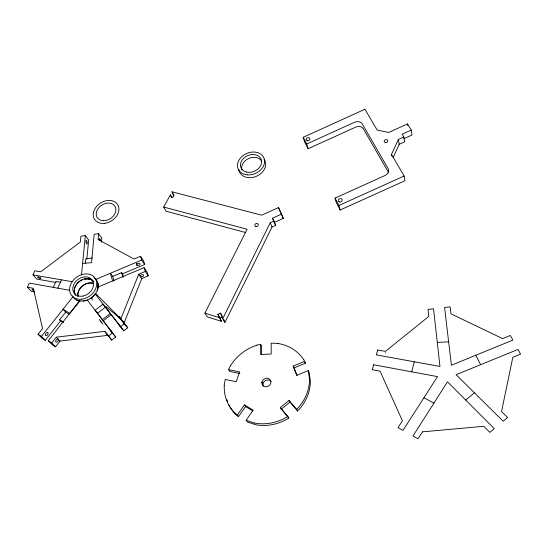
<?xml version="1.0" encoding="UTF-8"?>
<svg xmlns="http://www.w3.org/2000/svg" width="548" height="548" viewBox="0 0 548 548"><rect width="100%" height="100%" fill="white"/><g stroke="black" fill="none" stroke-linecap="round" stroke-linejoin="round"><path stroke-width="0.82" d="M261.615 354.652L261.643 346.199L260.636 344.356L256.43 345.219M260.636 344.356L260.601 354.529L271.192 353.974L271.157 343.151L278.069 343.418M101.483 242.291L101.839 238.154L98.599 233.667L94.167 234.304L91.55 262.677L82.618 263.396M98.599 233.667L98.085 239.483L134.027 259.012L140.521 256.272L143.514 260.711L144.693 264.458L122.499 273.829L121.622 272.63L112.737 276.377L110.395 273.26L95.9 279.377M86.824 259.245L88.646 240.045L85.317 235.578L80.905 236.215L80.33 242.011L40.689 271.808L34.839 270.801L32.99 274.891L36.757 279.076L56.067 282.467M85.406 263.122L85.81 258.875L92.29 257.978M81.494 274.938L85.317 235.578M74.713 288.036L74.336 290.55A11.145 8.768 -36.9 0 0 75.679 294.995M82.042 279.781C76.487 282.008 71.857 289.659 75.562 295.166M74.316 289.515L74.412 288.933M224.118 385.614L225.235 379.476L236.291 381.716L239.592 371.873L228.571 369.681L230.571 365.386M411.726 371.832L414.274 361.783M95.434 293.68L95.188 293.968L123.738 330.834L127.746 327.745L117.409 315.497L95.605 293.454C98.887 289.269 99.483 280.631 94.009 277.713M98.174 287.077C97.859 277.857 98.702 289.563 97.291 290.317M127.746 327.745L124.074 323.005L141.761 278.576L148.275 275.829L147.076 272.02L144.083 267.643L98.133 287.022M148.275 275.829L145.288 271.472L138.726 274.24L120.82 318.943L124.506 323.704M74.583 288.084C76.809 280.939 87.132 275.117 93.29 281.199M34.572 291.961L31.236 291.358L27.4 287.234L29.27 283.104L57.828 288.18L61.479 279.843L72.418 281.747M53.259 287.467L55.903 281.453L60.807 282.309M393.067 157.735L399.184 144.288L398.348 139.411L403.821 136.932L402.157 134.192L411.267 130.061L407.507 123.951L388.751 132.458L377.147 130.034L364.934 109.23L303.188 137.308L304.674 142.048L308.161 148.72L355.707 127.122A6.014 4.651 -16.3 0 1 363.29 128.691L388.642 172.668M391.786 156.022L391.484 154.426L398.348 139.411M163.694 207.048L247.107 229.235L204.89 313.134L207.213 316.86L221.365 321.306L217.837 314.312L220.495 313.12L222.728 318.703L224.933 322.423L272.014 227.023L275.665 225.365L272.555 218.173L281.597 214.083L278.494 207.569L261.67 215.179L172.031 191.8L173.894 196.465L171.462 197.575L170.373 194.835L163.694 207.048L166.126 211.24L245.757 232.558M222.728 318.703L270.246 222.762L273.925 221.097M293.153 366.098L294.05 367.893L305.394 363.208L304.551 361.392L293.153 366.098L296.783 375.332L308.277 370.592L309.113 372.38L310.374 381.065A43.641 39.059 -30.8 0 1 297.605 411.021L296.701 409.356L289.063 400.451L280.309 407.472L287.864 416.398L288.803 418.035L288.419 418.343A43.717 39.127 -30.8 0 1 255.313 424.659L247.216 421.892L246.114 420.289L253.203 410.151L244.442 404.924L237.373 414.966L238.503 416.583L245.538 406.575L244.442 404.924M80.124 300.996L79.398 300.921L48.286 340.753L52.108 344.596L55.533 346.774L60.02 341.075L108.072 335.321M55.533 346.774L51.738 342.938L56.273 337.198L104.682 331.348L107.648 334.821M63.356 322.635L59.602 319.847L65.685 312.182L63.047 309.25L72.932 296.817M27.4 287.234L33.277 288.289L42.552 328.595L38.038 334.259L41.915 338.13L45.299 340.281L60.623 320.95M79.816 300.989L69.932 313.422L63.047 309.25L41.436 336.41L45.299 340.281M72.281 295.927C76.905 304.339 90.427 301.469 95.188 293.968M95.558 293.536L93.078 296.386M78.111 282.446L77.337 283.234M465.704 400.026L474.438 392.82L503.194 421.254L507.633 417.562L501.536 411.569L512.818 357.317L520.6 354.138L518.004 349.425L456.114 374.716L474.438 392.82M288.803 418.035L281.275 409.13L289.988 402.143L289.063 400.451M287.481 416.706L287.864 416.398M108.312 336.171L112.367 333.047L115.71 337.013L111.689 340.116L104.682 331.348M120.464 326.814L124.17 323.964M105.456 307.147L103.031 304.161L95.064 310.243L97.537 313.203L105.456 307.147L123.738 330.834M97.537 313.203L102.401 319.6L110.354 313.511M102.401 319.6L103.339 320.724L111.271 314.641M90.03 298.694L92.92 296.509M308.161 148.72L306.695 144.008L354.577 122.245A6.055 4.672 -16.3 0 1 362.207 123.807L388.135 168.668A6.234 4.966 -14.5 0 1 385.052 175.497L335.027 198.109L336.349 202.63L340.185 209.973L404.972 180.724L404.157 176.004L391.484 154.426M403.725 138.754L412.007 135L411.267 130.061M399.184 144.288L404.623 141.829L403.821 136.932M275.665 225.365L274.301 222.454L283.282 218.399L281.597 214.083M340.185 209.973L338.883 205.479L404.157 176.004M217.837 314.312L220.07 318.052L222.05 317.162M144.693 264.458L141.699 260.04L110.395 273.26L112.6 280.919M475.801 355.262L451.394 365.249L444.592 307.49L450.141 306.839L450.99 313.86L502.639 338.609L510.325 335.465L512.866 340.089L475.801 355.262L480.692 364.673M87.468 278.644L84.714 278.843M84.707 279.001L89.858 279.165A11.145 8.768 -36.9 0 1 93.646 281.809M437.283 342.418L448.634 341.815M87.995 278.685L90.043 279.055M32.99 274.891L61.479 279.843M57.828 288.18L69.623 290.276M239.901 373.462L229.708 371.434L228.571 369.681M79.398 300.921L76.569 300.078M204.89 313.134L219.138 317.58M246.114 420.289L254.238 423.056M423.933 397.759L433.934 403.088M245.538 406.575L252.813 410.925M65.685 312.182L69.11 314.257M59.602 319.847L63.02 321.95M38.038 334.259L41.436 336.41M48.286 340.753L51.738 342.938M385.285 352.768L385.641 352.994M235.298 413.521L237.373 414.966M238.503 416.583L236.435 415.144A43.717 39.127 -30.8 0 1 228.838 404.842M105.689 306.366L120.82 318.943L124.074 323.005M40.716 278.007L40.47 277.781A1.774 0.589 23.2 0 0 37.798 276.911A1.774 0.589 23.2 0 0 39.031 278.295A1.774 0.589 23.2 0 0 40.86 278.22L40.792 278.11M56.273 337.198L60.02 341.075M289.988 402.143L297.605 411.014M83.084 301.119L86.639 300.338M102.805 324.176L99.222 319.381M107.134 334.259C104.147 330.656 110.456 338.671 107.422 334.629M123.266 322.053C120.197 318.087 126.567 326.286 123.478 322.286M119.471 325.368C122.54 329.375 116.176 321.135 119.238 325.142M111.182 331.341C108.168 327.32 114.484 335.588 111.443 331.54M87.276 299.982L112.367 333.047M103.339 320.724L115.71 337.013M108.525 335.917L111.689 340.116M138.726 274.24L141.761 278.576M220.495 313.12L222.337 316.237M261.923 382.374L262.944 384.107M280.309 407.472L281.275 409.13M170.373 194.835L171.956 197.664M172.031 191.8L173.997 195.355M303.188 137.308L306.695 144.008M335.027 198.109L338.883 205.479M100.613 321.101L101.106 322.073M281.22 214.069L278.494 207.569M281.905 215.515L283.282 218.399M303.729 359.625L305.394 363.208M270.246 222.762L272.014 227.023M272.555 218.173L274.301 222.454M223.659 319.244L224.933 322.423M220.07 318.052L221.365 321.306M294.05 367.893L297.064 375.565M140.521 256.272L141.699 260.04M144.083 267.643L145.288 271.472M136.486 263.684L136.945 265.191A1.76 1.034 -16.5 0 0 138.945 265.191A1.76 1.034 -16.5 0 0 140.048 263.883L139.74 263.424A1.76 1.034 -16.5 0 0 137.733 263.43A1.76 1.034 -16.5 0 0 136.63 264.739L136.945 265.191L136.452 263.656M122.499 273.829L123.396 276.87M121.622 272.63L122.978 277.199M112.737 276.377L114.059 280.953M91.667 297.461L92.372 300.119M263.17 386.1L262.951 383.936A4.624 4.137 -30.8 0 1 266.369 380.182A4.624 4.137 -30.8 0 1 271.048 381.415M407.507 123.951L407.76 125.602M308.277 370.592L309.531 379.298A43.819 39.168 -30.8 0 1 296.708 409.356M34.079 290.83A1.781 0.569 23 0 1 32.065 289.536A1.781 0.569 23 0 1 33.784 289.508M99.209 240.209A1.726 0.617 80.9 0 1 99.709 238.572A1.726 0.617 80.9 0 1 100.51 240.757M227.489 401.684A43.717 39.127 -30.8 0 1 226.68 399.239M287.508 416.672A43.819 39.168 -30.8 0 1 254.334 423.008M235.428 413.487A43.819 39.168 -30.8 0 1 224.276 385.621M230.708 365.434A43.819 39.168 -30.8 0 1 256.526 345.309M278.131 343.514A43.819 39.168 -30.8 0 1 303.736 359.694M241.976 170.01A10.871 8.487 -23.2 0 1 248.552 158.564A10.871 8.487 -23.2 0 1 261.691 161.05M264.026 159.064A13.947 10.885 -23.2 0 1 256.176 176.401A13.947 10.885 -23.2 0 1 238.729 169.373M78.008 296.317A11.056 8.734 -37 0 1 82.269 286.159A11.056 8.734 -37 0 1 93.256 283.419M77.83 296.386A11.255 8.884 -37 0 1 82.166 286.042A11.255 8.884 -37 0 1 93.345 283.254M261.93 382.203L262.149 384.381L263.506 386.052A4.644 4.151 -30.8 0 0 270.315 384.237A4.644 4.151 -30.8 0 0 267.904 378.339A4.644 4.151 -30.8 0 0 261.93 382.203M373.633 364.763L372.277 369.736L380.107 371.202L402.417 420.802L398.033 427.611L402.992 430.379L437.503 376.613L373.633 364.763M377.661 349.987L376.325 354.892L439.962 366.448L433.53 308.784L428.022 309.428L428.783 316.422L385.436 351.384L377.661 349.987M422.419 431.858L418.035 438.77L412.993 435.955L447.497 381.798L494.303 428.673L489.85 432.386L483.822 426.31L422.419 431.858M58.157 339.144L57.917 338.993A1.829 1.075 -55.8 0 0 55.759 340.746A1.829 1.075 -55.8 0 0 56.999 342.034A1.829 1.075 -55.8 0 0 58.314 339.397L58.157 339.144M47.875 332.691L47.635 332.533A1.815 1.089 -55.6 0 0 45.477 334.266A1.815 1.089 -55.6 0 0 46.738 335.561A1.815 1.089 -55.6 0 0 48.039 332.944L47.875 332.691M140.473 276.61L140.158 276.158A1.781 1.021 -16.6 0 1 141.274 274.856A1.781 1.021 -16.6 0 1 143.288 274.843L143.603 275.288A1.781 1.021 -16.6 0 1 142.487 276.589A1.781 1.021 -16.6 0 1 140.473 276.61M86.611 243.792L86.262 243.326A1.726 0.637 80.8 0 1 86.098 240.593A1.726 0.637 80.8 0 1 87.201 242.058A1.726 0.637 80.8 0 1 86.611 243.792M120.724 318.525L119.06 316.47L120.82 318.943L120.724 318.525M255.827 226.44A1.808 1.466 -24.2 0 0 258.307 224.591A1.808 1.466 -24.2 0 0 255.546 223.865A1.808 1.466 -24.2 0 0 255.827 226.44M247.258 174.853A14.008 10.912 -23.2 0 0 264.225 158.769A14.008 10.912 -23.2 0 0 241.647 156.769A14.008 10.912 -23.2 0 0 247.258 174.853M246.621 172.086A10.919 8.508 -23.2 0 0 261.56 161.009A10.919 8.508 -23.2 0 0 244.901 157.208A10.919 8.508 -23.2 0 0 246.621 172.086M83.166 296.03A11.186 8.789 -36.9 0 0 92.133 279.912A11.186 8.789 -36.9 0 0 74.144 283.768A11.186 8.789 -36.9 0 0 83.166 296.03M385.367 142.494A1.836 1.432 -14.4 0 0 387.806 140.672A1.836 1.432 -14.4 0 0 384.867 140.055A1.836 1.432 -14.4 0 0 385.367 142.494M103.647 220.7A10.501 8.014 -32.5 0 0 115.539 207.528A10.501 8.014 -32.5 0 0 98.996 207.459A10.501 8.014 -32.5 0 0 103.647 220.7M104.784 223.31A13.714 10.467 -32.5 0 0 117.799 204.822A13.714 10.467 -32.5 0 0 95.64 207.651A13.714 10.467 -32.5 0 0 104.784 223.31M81.631 299.208A14.604 11.474 -36.9 0 0 95.592 279.021A14.604 11.474 -36.9 0 0 72.254 281.59A14.604 11.474 -36.9 0 0 81.631 299.208M339.438 201.952A2.041 1.658 -17.6 0 0 342.192 199.89A2.041 1.658 -17.6 0 0 338.965 199.116A2.041 1.658 -17.6 0 0 339.438 201.952M307.277 140.761A1.945 1.507 -19.4 0 0 309.915 138.815A1.945 1.507 -19.4 0 0 306.887 138.158A1.945 1.507 -19.4 0 0 307.277 140.761"/></g></svg>
